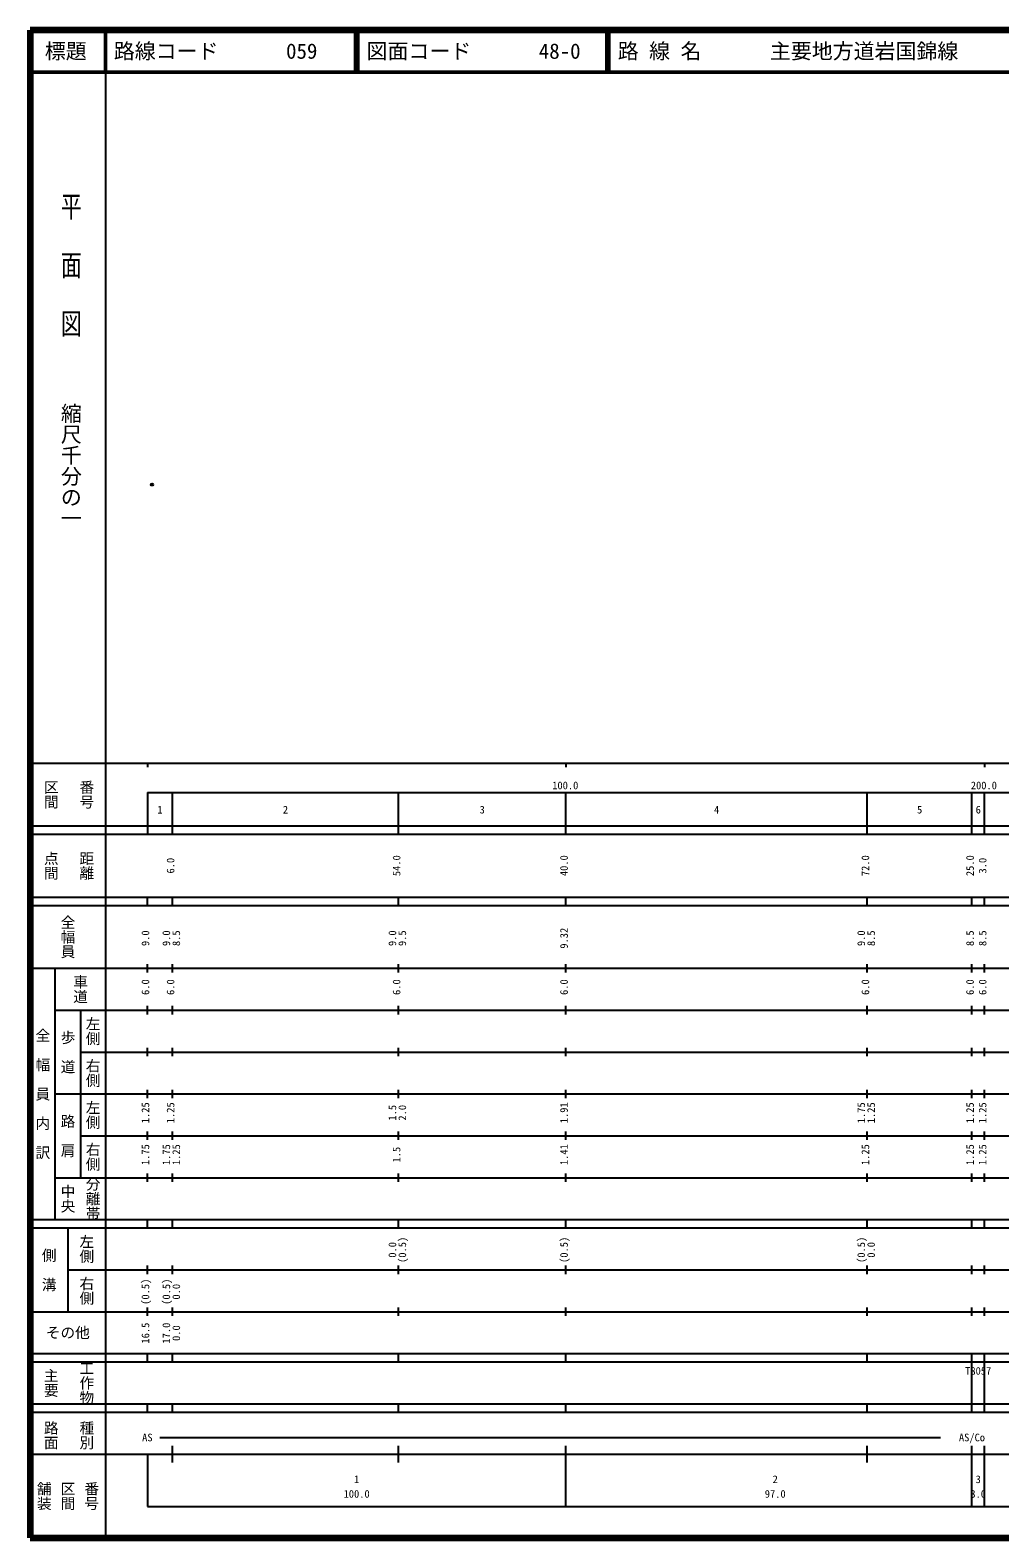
# Model space of a CAD drawing. Units: millimetres on the paper. Extents: x 40 to 680, y 20 to 380.
# Drawn here: x 40 to 271.7, y 20 to 380 of the extents above; entities that cross this region are included whole.
import ezdxf
from ezdxf.enums import TextEntityAlignment as Align

# ---------------------------------------------------------------- set-up
doc = ezdxf.new("R2010")
doc.units = ezdxf.units.MM
doc.header["$PDMODE"] = 32
doc.header["$PDSIZE"] = 0.5
doc.layers.add('M-OTRS', color=6, linetype='Continuous')
doc.layers.add('M-TTL-TXT', color=7, linetype='Continuous')
for name, color, linetype, lineweight in [('M-TTL', 2, 'Continuous', 140), ('M-TTL-BAND', 7, 'Continuous', 25), ('M-TTL-LINE', 7, 'Continuous', 50)]:
    doc.layers.add(name, color=color, linetype=linetype, lineweight=lineweight)
doc.styles.add('@ＭＳ ゴシック', font='')
doc.styles.add('ＭＳ ゴシック', font='')
doc.styles.get('@ＭＳ ゴシック').set_extended_font_data('@MS Gothic')
doc.styles.get('ＭＳ ゴシック').set_extended_font_data('MS Gothic')

msp = doc.modelspace()

# ---------------------------------------------------------------- linework, layer by layer
at = {"layer": 'M-OTRS'}
msp.add_point((69.121, 271.488), dxfattribs=at)
at = {"layer": 'M-TTL'}
for p, q in [((40, 380), (40, 20)), ((680, 380), (40, 380)), ((40, 20), (680, 20))]:
    msp.add_line(p, q, dxfattribs=at)
at = {"layer": 'M-TTL-BAND'}
for p, q in [((58, 370), (58, 20)), ((40, 205), (579, 205)), ((68, 205), (68, 204)), ((168, 205), (168, 204)), ((268, 205), (268, 204)), ((68, 198), (579, 198)), ((68, 198), (68, 188)), ((74, 188), (74, 198)), ((128, 188), (128, 198)), ((168, 188), (168, 198)), ((240, 188), (240, 198)), ((265, 188), (265, 198)), ((268, 188), (268, 198)), ((40, 190), (579, 190)), ((40, 188), (579, 188)), ((40, 173), (579, 173)), ((68, 171), (68, 173)), ((74, 171), (74, 173)), ((128, 171), (128, 173)), ((168, 171), (168, 173)), ((240, 171), (240, 173)), ((265, 171), (265, 173)), ((268, 171), (268, 173)), ((40, 171), (579, 171)), ((40, 156), (579, 156)), ((46, 96), (46, 156)), ((68, 155), (68, 157)), ((74, 155), (74, 157)), ((128, 155), (128, 157)), ((168, 155), (168, 157)), ((240, 155), (240, 157)), ((265, 155), (265, 157)), ((268, 155), (268, 157)), ((46, 146), (579, 146)), ((52, 146), (52, 106)), ((68, 145), (68, 147)), ((74, 145), (74, 147)), ((128, 145), (128, 147)), ((168, 145), (168, 147)), ((240, 145), (240, 147)), ((265, 145), (265, 147)), ((268, 145), (268, 147)), ((68, 135), (68, 137)), ((74, 135), (74, 137)), ((128, 135), (128, 137)), ((168, 135), (168, 137)), ((240, 135), (240, 137)), ((265, 135), (265, 137)), ((268, 135), (268, 137)), ((52, 136), (579, 136)), ((46, 126), (579, 126)), ((68, 125), (68, 127)), ((74, 125), (74, 127)), ((128, 125), (128, 127)), ((168, 125), (168, 127)), ((240, 125), (240, 127)), ((265, 125), (265, 127)), ((268, 125), (268, 127)), ((52, 116), (579, 116)), ((68, 115), (68, 117)), ((74, 115), (74, 117)), ((128, 115), (128, 117)), ((168, 115), (168, 117)), ((240, 115), (240, 117)), ((265, 115), (265, 117)), ((268, 115), (268, 117)), ((46, 106), (579, 106)), ((68, 105), (68, 107)), ((74, 105), (74, 107)), ((128, 105), (128, 107)), ((168, 105), (168, 107)), ((240, 105), (240, 107)), ((265, 105), (265, 107)), ((268, 105), (268, 107)), ((40, 96), (579, 96)), ((40, 94), (579, 94)), ((49, 94), (49, 74)), ((68, 94), (68, 96)), ((74, 94), (74, 96)), ((128, 94), (128, 96)), ((168, 94), (168, 96)), ((240, 94), (240, 96)), ((265, 94), (265, 96)), ((268, 94), (268, 96)), ((49, 84), (579, 84)), ((68, 83), (68, 85)), ((74, 83), (74, 85)), ((128, 83), (128, 85)), ((168, 83), (168, 85)), ((240, 83), (240, 85)), ((265, 83), (265, 85)), ((268, 83), (268, 85)), ((40, 74), (579, 74)), ((68, 73), (68, 75)), ((74, 73), (74, 75)), ((128, 73), (128, 75)), ((168, 73), (168, 75)), ((240, 73), (240, 75)), ((265, 73), (265, 75)), ((268, 73), (268, 75)), ((40, 64), (579, 64)), ((40, 62), (579, 62)), ((68, 62), (68, 64)), ((74, 62), (74, 64)), ((128, 62), (128, 64)), ((168, 62), (168, 64)), ((240, 62), (240, 64)), ((265, 62), (265, 64)), ((265, 52), (265, 62)), ((268, 62), (268, 64)), ((268, 52), (268, 62)), ((268, 52), (268, 62)), ((40, 52), (579, 52)), ((68, 50), (68, 52)), ((74, 50), (74, 52)), ((128, 50), (128, 52)), ((168, 50), (168, 52)), ((240, 50), (240, 52)), ((265, 50), (265, 52)), ((268, 50), (268, 52)), ((40, 50), (579, 50)), ((71, 44), (257.5, 44)), ((40, 40), (579, 40)), ((68, 40), (68, 27.5)), ((74, 38), (74, 42)), ((128, 38), (128, 42)), ((168, 27.5), (168, 42)), ((240, 38), (240, 42)), ((265, 27.5), (265, 42)), ((268, 27.5), (268, 42)), ((68, 27.5), (579, 27.5))]:
    msp.add_line(p, q, dxfattribs=at)
at = {"layer": 'M-TTL-LINE'}
for p, q in [((58, 380), (58, 370)), ((117.75, 380), (117.75, 370)), ((118.25, 380), (118.25, 370)), ((177.75, 380), (177.75, 370)), ((178.25, 380), (178.25, 370)), ((40, 370), (680, 370))]:
    msp.add_line(p, q, dxfattribs=at)

# ---------------------------------------------------------------- texts
at = {"layer": 'M-TTL-BAND', "style": '@ＭＳ ゴシック', "width": 1.4}
msp.add_text('平  面  図', height=3.666, rotation=270, dxfattribs=at).set_placement((49.777, 306.475), align=Align.MIDDLE_RIGHT)
at = {"layer": 'M-TTL-BAND', "style": '@ＭＳ ゴシック'}
msp.add_text('縮尺千分の一', height=3.666, rotation=270, dxfattribs=at).set_placement((49.777, 261.03), align=Align.MIDDLE_RIGHT)
for s, p in [('区間', (45, 197.5)), ('番号', (53.5, 197.5)), ('点間', (45, 180.5)), ('距離', (53.5, 180.5)), ('全幅員', (49, 163.5)), ('車道', (52, 151)), ('左側', (55, 141)), ('全\u3000幅\u3000員\u3000内\u3000訳', (43, 126)), ('歩\u3000道', (49, 136)), ('右側', (55, 131)), ('左側', (55, 121)), ('路\u3000肩', (49, 116)), ('右側', (55, 111)), ('分離帯', (55, 101)), ('中央', (49, 101)), ('左側', (53.5, 89)), ('側\u3000溝', (44.5, 84)), ('右側', (53.5, 79)), ('工作物', (53.5, 57)), ('主要', (45, 57)), ('路面', (45, 44.5)), ('種別', (53.5, 44.5)), ('舗装', (43.333, 30)), ('区間', (49, 30)), ('番号', (54.667, 30))]:
    msp.add_text(s, height=2.566, rotation=270, dxfattribs=at).set_placement(p, align=Align.MIDDLE_CENTER)
at = {"layer": 'M-TTL-BAND', "style": 'ＭＳ ゴシック'}
for s, p in [('100.0', (167.844, 198.195)), ('200.0', (267.844, 198.195)), ('1', (71, 192.405)), ('2', (101, 192.405)), ('3', (148, 192.405)), ('4', (204, 192.405)), ('5', (252.5, 192.405)), ('6', (266.5, 192.405)), ('AS', (68, 42.5)), ('AS/Co', (265, 42.5)), ('1', (118, 32.523)), ('2', (218, 32.523)), ('3', (266.487, 32.523)), ('100.0', (118, 29.033)), ('97.0', (218, 29.033)), ('3.0', (266.487, 29.033))]:
    msp.add_text(s, height=1.833, dxfattribs=at).set_placement(p, align=Align.BOTTOM_CENTER)
for s, p in [('6.0', (75, 180.5)), ('54.0', (129, 180.5)), ('40.0', (169, 180.5)), ('72.0', (241, 180.5)), ('25.0', (266, 180.5)), ('3.0', (269, 180.5)), ('9.0', (69, 163.174)), ('9.0', (74, 163.174)), ('8.5', (76.37, 163.174)), ('9.0', (128, 163.174)), ('9.5', (130.37, 163.174)), ('9.32', (169, 163.174)), ('9.0', (240, 163.174)), ('8.5', (242.37, 163.174)), ('8.5', (266, 163.174)), ('8.5', (269, 163.174)), ('6.0', (69, 151.5)), ('6.0', (75, 151.5)), ('6.0', (129, 151.5)), ('6.0', (169, 151.5)), ('6.0', (241, 151.5)), ('6.0', (266, 151.5)), ('6.0', (269, 151.5)), ('1.25', (69, 121.5)), ('1.25', (75, 121.5)), ('1.5', (128, 121.5)), ('2.0', (130.37, 121.5)), ('1.91', (169, 121.5)), ('1.75', (240, 121.5)), ('1.25', (242.37, 121.5)), ('1.25', (266, 121.5)), ('1.25', (269, 121.5)), ('1.75', (69, 111.5)), ('1.75', (74, 111.5)), ('1.25', (76.37, 111.5)), ('1.5', (129, 111.5)), ('1.41', (169, 111.5)), ('1.25', (241, 111.5)), ('1.25', (266, 111.5)), ('1.25', (269, 111.5)), ('0.0', (128, 88.764)), ('(0.5)', (130.37, 88.764)), ('(0.5)', (169, 88.764)), ('(0.5)', (240, 88.764)), ('0.0', (242.37, 88.764)), ('(0.5)', (69, 78.764)), ('(0.5)', (74, 78.764)), ('0.0', (76.37, 78.764)), ('16.5', (69, 68.885)), ('17.0', (74, 68.885)), ('0.0', (76.37, 68.885))]:
    msp.add_text(s, height=1.833, rotation=90, dxfattribs=at).set_placement(p, align=Align.BOTTOM_CENTER)
msp.add_text('その他', height=2.566, dxfattribs=at).set_placement((49, 69), align=Align.MIDDLE_CENTER)
msp.add_text('T8057', height=1.833, dxfattribs=at).set_placement((263.375, 58.405), align=Align.BOTTOM_LEFT)
at = {"layer": 'M-TTL-TXT', "style": 'ＭＳ ゴシック'}
msp.add_text('標題', height=3.666, dxfattribs=at).set_placement((48.5, 375), align=Align.MIDDLE_CENTER)
for s, p in [('路線コード', (60, 375)), ('059', (101.142, 375)), ('図面コード', (120.38, 375)), ('48-0', (161.521, 375)), ('路 線 名', (180.38, 375)), ('主要地方道岩国錦線', (216.734, 375))]:
    msp.add_text(s, height=3.666, dxfattribs=at).set_placement(p, align=Align.MIDDLE_LEFT)

doc.saveas('drawing.dxf')
